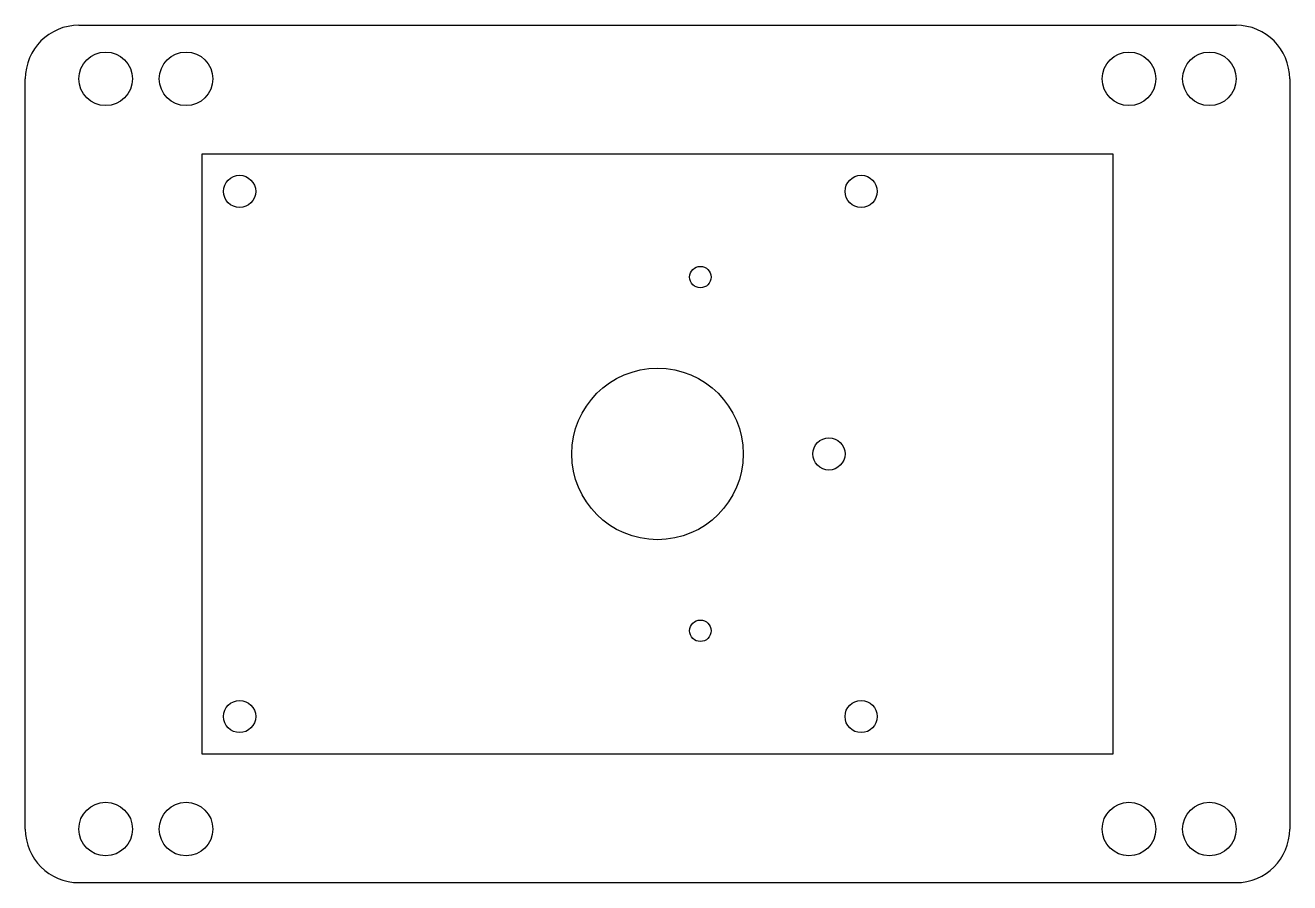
# Model space of a CAD drawing. Header units: inches. Extents: x 78 to 196, y 60 to 140.
import ezdxf

# ---------------------------------------------------------------- set-up
doc = ezdxf.new("R2010")
doc.units = ezdxf.units.IN
doc.header["$MEASUREMENT"] = 0

msp = doc.modelspace()

# ---------------------------------------------------------------- linework, layer by layer
for p, q in [((82.92, 139.84), (190.92, 139.84)), ((77.92, 64.84), (77.92, 134.84)), ((195.92, 134.84), (195.92, 64.84)), ((94.42, 127.84), (179.42, 127.84)), ((94.42, 71.84), (94.42, 127.84)), ((179.42, 127.84), (179.42, 71.84)), ((179.42, 71.84), (94.42, 71.84)), ((97.92, 71.84), (97.92, 71.84)), ((82.92, 59.84), (190.92, 59.84))]:
    msp.add_line(p, q)
for centre, radius in [((85.42, 134.84), 2.5), ((92.92, 134.84), 2.5), ((180.92, 134.84), 2.5), ((188.42, 134.84), 2.5), ((97.92, 124.34), 1.5), ((155.92, 124.34), 1.5), ((140.92, 116.34), 1), ((136.92, 99.84), 8), ((152.92, 99.84), 1.5), ((140.92, 83.34), 1), ((97.92, 75.34), 1.5), ((155.92, 75.34), 1.5), ((85.42, 64.84), 2.5), ((92.92, 64.84), 2.5), ((180.92, 64.84), 2.5), ((188.42, 64.84), 2.5)]:
    msp.add_circle(centre, radius)
for centre, start, end in [((82.92, 134.84), 90, 180), ((190.92, 134.84), 0, 90), ((82.92, 64.84), 180, 270), ((190.92, 64.84), 270, 0)]:
    msp.add_arc(centre, 5, start, end)

doc.saveas('drawing.dxf')
